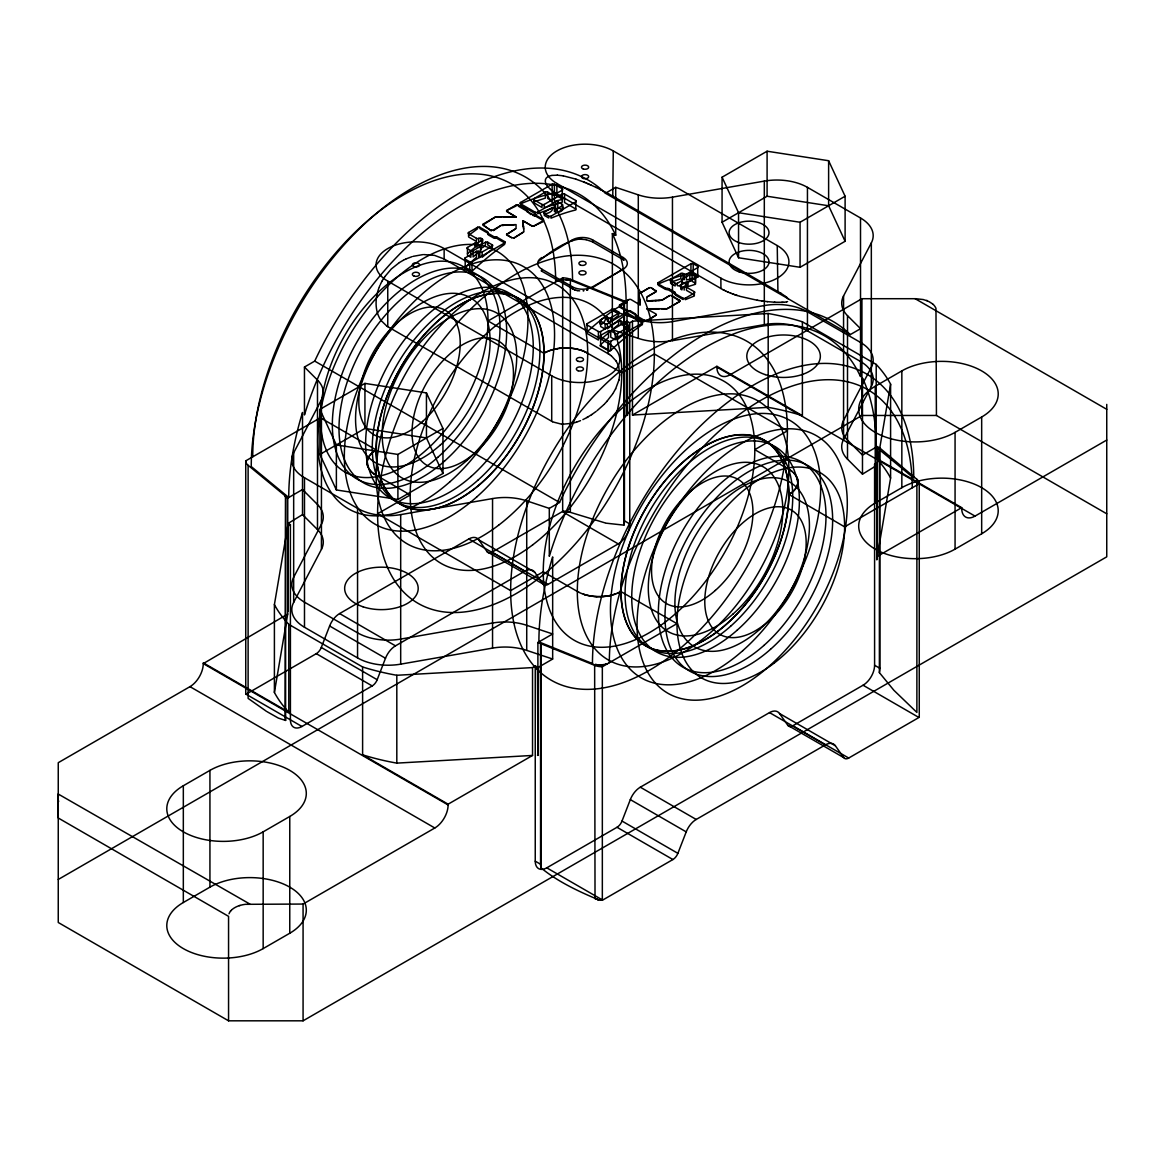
<?xml version="1.0" encoding="UTF-8"?>
<svg xmlns="http://www.w3.org/2000/svg" width="1165" height="1165" viewBox="0 0 1165 1165"><rect width="100%" height="100%" fill="white"/><g stroke="black" fill="none" stroke-linecap="round" stroke-linejoin="round"><path stroke-width="1.5" d="M58.25 814.291L58.25 811.568A16.295 2.417 90 0 0 58.25 810.971A15.786 2.082 -89.7 0 0 58.279 810.345L58.25 809.733M58.25 794.21L58.25 795.025M58.25 801.695L58.25 800.471A33.581 2.388 -87.1 0 0 58.25 799.86L58.25 799.656M58.25 798.098L58.25 799.059M552.487 421.745L387.756 326.666L387.756 281.129A39.872 23.023 0 0 1 387.756 248.582A39.872 23.023 0 0 1 444.142 248.582L608.101 343.238A39.872 23.023 0 0 1 608.101 375.8A39.872 23.023 0 0 1 551.715 375.8L387.756 281.129M480.519 246.427L473.092 250.723L473.092 256.912L480.519 250.679L480.519 246.427A1.602 0.917 0 0 0 480.985 245.771L480.985 245.233A1.602 0.917 0 0 1 481.451 244.592L485.499 242.247A1.602 0.917 0 0 1 487.756 242.247L492.271 244.854L492.271 247.577L487.756 244.97L487.756 242.247M492.271 244.854A1.602 0.917 0 0 1 492.271 246.165L482.121 252.019A1.602 0.917 0 0 1 479.863 252.019L478.728 251.363A1.602 0.917 0 0 0 476.485 251.363L465.199 257.873L465.199 268.649L469.713 271.241A1.602 0.917 0 0 0 471.971 271.241A255.921 147.751 -60 0 1 504.663 244.344L504.663 242.903A1.602 0.917 0 0 0 504.663 241.606L497.237 237.311A1.602 0.917 0 0 0 496.115 237.048L495.183 237.048A1.602 0.917 0 0 1 494.047 236.772L488.222 233.408A1.602 0.917 0 0 1 487.756 232.752L487.756 232.214A1.602 0.917 0 0 0 487.29 231.573L479.863 227.277A1.602 0.917 0 0 0 477.606 227.277L468.592 232.49A1.602 0.917 0 0 0 468.592 233.786L476.485 238.344A1.602 0.917 0 0 0 478.728 238.344A1.602 0.917 0 0 1 480.985 238.344L482.121 239A1.602 0.917 0 0 1 482.121 240.296L478.072 242.64A1.602 0.917 0 0 1 476.951 242.903L476.004 242.903A1.602 0.917 0 0 0 474.883 243.179L474.883 247.431L467.456 253.664M476.004 246.965L476.004 242.903M476.951 246.864L476.951 242.903M480.985 249.849L480.985 245.233M481.451 244.592C478.626 251.713 487.451 245.291 485.499 242.247M487.29 231.573L487.29 232.854L479.863 228.573L479.863 227.277M487.756 234.15L487.756 232.214M492.271 246.165L492.271 249.092L482.121 257.29L482.121 252.019M495.183 238.432L495.183 237.048M504.824 225.209L501.984 225.398L516.051 224.612L516.051 228.136A1.602 0.917 0 0 1 515.585 228.791L507.037 234.194L515.585 228.821M465.199 257.873A1.602 0.917 0 0 0 465.199 259.183L469.713 261.776A1.602 0.917 0 0 0 471.971 261.776L504.663 242.903L504.663 241.606M507.037 211.593L516.051 216.952L507.037 211.593A1.602 0.917 0 0 1 507.037 210.283L516.051 205.084A1.602 0.917 0 0 1 518.309 205.084L526.871 210.02A1.602 0.917 0 0 1 527.337 210.661L527.337 211.2A1.602 0.917 0 0 0 527.803 211.855L530.774 213.574A7.529 4.34 0 0 0 536.089 214.841L535.274 215.904M520.566 203.773L520.566 205.142L535.23 213.603L535.23 212.234L520.566 203.773A1.602 0.917 0 0 1 520.566 202.477L552.137 184.245A1.602 0.917 0 0 1 554.394 184.245L562.287 188.803L562.287 202.128L544.244 207.705L544.244 204.428L562.287 194.016A1.602 0.917 0 0 1 564.544 194.016L575.816 200.526L575.816 209.948A255.921 147.751 -60 0 0 551.016 218.175L551.016 216.151L575.816 201.822A1.602 0.917 0 0 0 575.816 200.526M527.337 212.19L527.337 210.661M530.774 213.574L530.774 214.52L527.803 211.855M536.089 214.841L534.56 214.841L534.56 215.889L535.667 215.947M544.244 213.544L544.244 215.394L548.759 218.001L548.759 216.151L544.244 213.544A1.602 0.917 0 0 1 544.244 212.234L552.137 207.676A1.602 0.917 0 0 1 554.394 207.676L555.53 208.331A1.602 0.917 0 0 0 557.787 208.331L562.287 205.724A1.602 0.917 0 0 0 562.287 204.428L557.787 201.822A1.602 0.917 0 0 0 555.53 201.822L537.487 212.234A1.602 0.917 0 0 1 535.23 212.234M547.637 192.065L547.637 198.414L552.137 201.021L552.137 194.657L547.637 192.065A1.602 0.917 0 0 0 545.38 192.065L534.094 198.574L534.094 202.914L541.987 207.472L541.987 204.428L534.094 199.87A1.602 0.917 0 0 1 534.094 198.574M860.513 217.986A43.28 24.989 0 0 1 871.333 242.888L843.562 295.925A43.28 24.989 0 0 0 847.508 315.657L860.542 328.69L850.275 334.617A255.921 147.751 -60 0 0 559.55 502.465L549.298 508.391L549.298 556.317A239.204 138.111 -60 0 1 704.912 347.68A239.204 138.111 -60 0 1 860.542 376.615L860.513 217.986L807.447 187.361A43.28 24.989 0 0 0 764.313 181.099L672.453 197.147A43.28 24.989 0 0 1 638.289 194.861L615.702 187.347L605.451 193.259A255.921 147.751 -60 0 0 314.725 361.106L304.458 367.033L304.458 414.958A239.204 138.111 -60 0 1 460.088 206.322A239.204 138.111 -60 0 1 615.702 235.272L615.702 187.347M556.899 193.871L556.899 183.473A39.872 23.023 0 0 1 556.899 150.926A39.872 23.023 0 0 1 613.285 150.926L777.244 245.582L777.914 291.498M557.787 201.822L557.787 207.239L562.287 209.846L562.287 204.428M562.287 205.724C566.962 210.472 554.394 215.685 557.787 208.331M618.659 321.089L600.63 331.501L600.63 339.627L618.659 324.365L618.659 321.089A1.602 0.917 0 0 1 620.916 321.089L628.809 325.647L628.809 328.69L620.916 324.132L620.916 321.089M605.13 317.186L600.63 319.793C596.946 329.943 607.722 320.783 605.13 317.186A1.602 0.917 0 0 1 607.387 317.186L608.523 317.827A1.602 0.917 0 0 0 610.766 317.827L618.659 313.269A1.602 0.917 0 0 0 618.659 311.972L614.159 309.366A1.602 0.917 0 0 0 611.902 309.366L587.087 323.695L587.087 333.496L598.373 340.005L598.373 331.501L587.087 324.991A1.602 0.917 0 0 1 587.087 323.695M628.809 325.647A1.602 0.917 0 0 1 628.809 326.943L617.537 333.452A1.602 0.917 0 0 1 615.28 333.452L610.766 330.86A1.602 0.917 0 0 0 608.523 330.86L608.523 337.544L600.63 344.694M610.766 350.548L610.766 341.272L642.352 323.04L642.352 321.744L627.687 313.269A1.602 0.917 0 0 0 625.43 313.269L607.387 323.695A1.602 0.917 0 0 1 605.13 323.695L600.63 321.089A1.602 0.917 0 0 1 600.63 319.793M610.766 317.827L610.766 321.351L618.659 315.307L618.659 311.972M651.366 287.886L655.88 291.046L651.366 287.886A1.602 0.917 0 0 0 649.109 287.886L639.469 293.449A1.602 0.917 0 0 0 639.003 294.163L640.095 304.968L631.066 299.609A1.602 0.917 0 0 0 628.809 299.609L619.795 304.808A1.602 0.917 0 0 0 619.795 306.118L619.795 307.196L627.221 311.477M625.43 313.269L625.43 314.798L607.387 328.807L607.387 323.695M628.343 311.71L628.343 310.676A1.602 0.917 0 0 1 627.221 310.4L619.795 306.118M628.809 299.609L619.795 305.769L619.795 304.808M628.809 326.943L628.809 330.219L617.537 339.496L617.537 333.452M635.58 315.293L635.58 314.302A1.602 0.917 0 0 0 635.114 313.662L630.411 310.939A1.602 0.917 0 0 0 629.275 310.676L628.343 310.676M655.88 315.234L646.852 320.433L646.852 321.394L655.88 315.234A1.602 0.917 0 0 0 655.88 313.924L646.852 308.885L655.851 308.74M666.802 289.808L666.802 288.469A1.602 0.917 0 0 1 665.666 288.206L658.24 283.911A1.602 0.917 0 0 1 658.24 282.614L690.947 263.727A1.602 0.917 0 0 1 693.204 263.727L697.719 266.334L697.719 277.11L686.433 280.022L686.433 274.154L697.719 267.644A1.602 0.917 0 0 0 697.719 266.334M669.409 295.692L661.938 300.221L669.409 295.692A1.602 0.917 0 0 1 671.666 295.692L679.559 300.25A1.602 0.917 0 0 1 679.559 301.56L667.618 308.492L679.559 301.56M680.797 273.498L670.647 279.352L670.647 282.294L680.797 278.77L680.797 273.498A1.602 0.917 0 0 1 683.054 273.498L684.175 274.154A1.602 0.917 0 0 0 686.433 274.154M675.161 294.628L675.161 293.303A1.602 0.917 0 0 0 675.627 293.944L683.054 298.24A1.602 0.917 0 0 0 685.311 298.24L694.325 293.027A1.602 0.917 0 0 0 694.325 291.731L686.433 287.173A1.602 0.917 0 0 0 684.175 287.173A1.602 0.917 0 0 1 681.933 287.173L680.797 286.517A1.602 0.917 0 0 1 680.797 285.221L684.845 282.877A1.602 0.917 0 0 1 685.967 282.614L686.899 282.614A1.602 0.917 0 0 0 688.034 282.338L695.461 278.056A1.602 0.917 0 0 0 695.461 276.746L692.068 274.794A1.602 0.917 0 0 0 689.826 274.794L682.399 279.09A1.602 0.917 0 0 0 681.933 279.746L681.933 283.809M680.797 285.221C678.38 290.668 688.253 286.401 684.845 282.877M681.452 280.925C684.802 284.304 675.045 288.818 677.418 283.27L681.452 280.925A1.602 0.917 0 0 0 681.933 280.284M683.054 273.498L683.054 279.061L684.175 279.717L684.175 274.154M684.175 290.1L684.175 287.173M685.311 298.24L685.311 299.682L694.325 295.968L694.325 291.731M686.899 286.677L686.899 282.614M695.461 276.746L695.461 283.284L692.068 281.333L692.068 274.794M1106.75 404.386L1106.75 556.826L303.075 1020.817L228.558 1020.817L228.558 916.345L58.25 818.005L58.25 816.913M58.25 815.194L58.25 817.233M649.691 300.788L646.852 300.905L646.852 297.381A1.602 0.917 0 0 1 647.318 296.726L655.88 291.789A1.602 0.917 0 0 0 655.88 290.493M619.722 374.882L618.702 366.276M797.879 481.145L797.879 482.689M367.106 462.126L368.096 458.18M619.722 374.984L618.921 380.125M797.85 482.965L796.947 486.344M274.401 604.591A184.711 106.641 0 0 0 288.789 624.353L288.789 712.194A184.711 106.641 0 0 1 274.401 692.447L274.401 604.591L287.697 526.245L290.405 524.672L290.405 719.824A16.31 9.422 -60 0 0 301.939 726.479L372.188 685.923A8.155 4.704 -60 0 0 377.183 679.719L385.499 658.269A16.31 9.422 -60 0 1 395.488 645.847L524.687 571.243A16.31 9.422 -60 0 1 534.677 572.146L542.992 583.985A8.155 4.704 -60 0 0 547.987 584.422L618.236 543.88A16.31 9.422 -60 0 0 629.755 523.9L629.755 322.734L632.464 321.176L768.186 313.502A184.711 106.641 0 0 1 802.394 321.802L876.211 364.427A184.711 106.641 0 0 1 890.599 384.173L890.599 478.029L877.303 556.389L961.722 507.649L961.722 508.421A18.815 10.864 -60 0 0 975.018 516.11L1106.75 440.05M288.279 522.837L288.192 611.246L288.192 523.391L302.521 514.61L302.521 412.468A238.548 137.718 -60 0 0 288.745 497.484L251.247 466.568A227.19 131.164 -60 0 1 411.9 188.322A227.19 131.164 -60 0 1 572.539 281.071L626.1 302.711A238.548 137.718 -60 0 0 612.339 233.597L615.688 235.257L612.382 233.626L612.339 329.724L638.289 338.374A43.28 24.989 0 0 0 672.453 340.661L764.313 324.613A43.28 24.989 0 0 1 807.447 330.86L860.513 361.5A43.28 24.989 0 0 1 871.333 386.401L843.562 439.438A43.28 24.989 0 0 0 847.508 459.17L862.479 474.155L876.808 465.374L874.595 464.092L874.595 665.244A16.31 9.422 -60 0 1 863.061 685.224L792.812 725.78A8.155 4.704 -60 0 1 787.817 725.329L779.501 713.49A16.31 9.422 -60 0 0 769.512 712.601L640.313 787.19A16.31 9.422 -60 0 0 630.323 799.612L622.008 821.063A8.155 4.704 -60 0 1 617.013 827.281L546.764 867.838A16.31 9.422 -60 0 1 535.245 861.168L535.245 666.031L538.434 667.254L552.661 659.041L552.661 556.899A238.548 137.718 -60 0 0 538.9 641.9L592.869 663.715M274.401 692.447L287.697 614.086L287.755 498.067L302.521 489.533L317.492 504.518A43.28 24.989 0 0 1 321.438 524.25L293.667 577.287A43.28 24.989 0 0 0 304.487 602.188L357.553 632.828A43.28 24.989 0 0 0 400.687 639.075L492.547 623.027A43.28 24.989 0 0 1 526.726 625.314L552.661 633.964L537.895 642.483L537.895 755.415L537.458 667.312M890.599 384.173L877.303 462.52L874.595 464.092M877.245 559.491L877.245 446.559L879.91 448.103L879.91 668.317A16.31 9.422 -60 0 1 879.386 672.627L893.832 690.233L916.884 712.412L916.884 479.325L879.91 448.103M618.965 379.936L615.542 389.008M379.047 287.58C375.145 297.934 374.475 310.531 380.766 320.098M301.939 726.479L246.063 694.224L316.298 653.667A8.155 4.704 -60 0 0 321.292 647.449L329.622 625.998A16.31 9.422 -60 0 1 339.597 613.576L468.796 538.987A16.31 9.422 -60 0 1 478.786 539.876L534.677 572.146M546.764 867.838L602.654 900.094L672.904 859.537A8.155 4.704 -60 0 0 677.884 853.333L686.214 831.883A16.31 9.422 -60 0 1 696.204 819.461L825.402 744.872A16.31 9.422 -60 0 1 835.378 745.76L843.708 757.6A8.155 4.704 -60 0 0 848.702 758.036L918.937 717.494L863.061 685.224M379.309 286.925L380.038 285.177M380.474 284.202L381.814 281.537M368.213 457.932L368.577 457.233M796.802 486.635L796.438 487.334M615.644 388.804L612.892 393.581M552.661 659.041L526.726 650.39A43.28 24.989 0 0 0 492.547 648.104L400.687 664.152A43.28 24.989 0 0 1 357.553 657.905L304.487 627.265A43.28 24.989 0 0 1 293.667 602.363L293.667 452.835L321.438 399.799A43.28 24.989 0 0 0 317.492 380.067L304.458 367.033M293.667 602.363L321.438 549.327L321.438 399.799M796.598 487.057L795.928 488.193M368.431 457.51L369.101 456.374M381.858 281.435L382.324 280.605M382.44 280.401L384.843 276.6M612.572 394.061L606.892 401.415M538.987 261.062C550.317 251.931 564.486 241.446 579.238 239.073M369.247 456.156L371.591 453.447M795.782 488.412L793.001 491.557M384.712 276.789L391.294 268.998L399.216 262.678M607.052 401.241L604.285 404.211M603.849 404.648L597.062 410.692M465.199 268.649A1.602 0.917 0 0 1 465.199 267.338L476.485 257.247L476.485 251.363M372.873 452.326L373.703 451.685M792.127 492.3L791.355 492.897M468.592 235.417L477.606 228.719L477.606 227.277M596.072 411.463L591.543 414.696M373.965 451.496L375.29 450.607M791.035 493.13L789.273 494.28M541.856 258.281L572.35 239.917A14.359 8.286 0 0 1 592.65 239.917L623.1 257.494A14.359 8.286 0 0 1 623.1 269.217L592.097 287.886M591.762 414.551L587.611 417.114M399.42 262.533L403.221 260.319M375.057 450.753L376.266 450.025L320.375 417.769L245.742 460.859L245.742 694.398M523.449 232.083L513.809 238.097L523.449 232.068A1.602 0.917 0 0 0 523.915 231.354L522.823 220.709L531.852 225.908A1.602 0.917 0 0 0 534.094 225.908L543.123 220.709A1.602 0.917 0 0 0 543.123 219.399L535.696 215.117A1.602 0.917 0 0 0 534.56 214.841M788.923 494.47L844.625 526.857L919.258 483.766A13.179 7.602 0 0 0 916.884 479.325M483.359 225.267L491.251 230.699L483.359 225.267A1.602 0.917 0 0 1 483.359 223.957L495.3 217.069A1.602 0.917 0 0 1 496.421 216.792L516.051 216.792M491.251 229.811A1.602 0.917 0 0 0 493.509 229.811L500.979 225.5A1.602 0.917 0 0 1 501.984 225.238M552.137 194.657A1.602 0.917 0 0 0 554.394 194.657L562.287 190.099A1.602 0.917 0 0 0 562.287 188.803M473.092 250.723A1.602 0.917 0 0 1 470.835 250.723L467.456 248.757A1.602 0.917 0 0 1 467.456 247.461L474.883 243.179M319.894 409.396L364.936 383.401L426.448 392.911L442.948 428.443L442.948 473.471L397.906 499.479L336.379 489.955L319.894 454.437L319.894 409.396L336.379 444.928L336.379 489.955M722.067 177.211L767.094 151.217L828.621 160.726L845.106 196.244L845.106 241.286L800.064 267.295L738.552 257.771L722.067 222.253L722.067 177.211L738.552 212.729L738.552 257.771M629.755 322.734L626.566 321.511L626.566 415.381L627.105 302.143L570.355 279.265A13.179 7.602 0 0 0 562.666 277.882L488.033 320.972L543.909 353.243L545.162 352.544M541.9 257.494A14.359 8.286 0 0 0 541.9 269.217L572.35 286.794A14.359 8.286 0 0 0 592.65 286.794L623.1 269.217M319.894 454.437L364.936 428.443L426.448 437.953L442.948 473.471M722.067 222.253L767.094 196.244L828.621 205.768L845.106 241.286M266.974 711.64L278.348 718.091L285.614 720.436A16.31 9.422 -60 0 1 285.09 716.752L285.614 496.217L248.116 465.301A13.179 7.602 0 0 1 245.742 460.859M627.105 302.143L612.339 310.662L638.289 319.312A43.28 24.989 0 0 0 672.453 321.598L764.313 305.55A43.28 24.989 0 0 1 807.447 311.812L860.513 342.437A43.28 24.989 0 0 1 871.333 367.339L843.562 420.376A43.28 24.989 0 0 0 847.508 440.108L862.479 455.093L877.245 446.559M690.889 273.236L690.947 273.192A1.602 0.917 0 0 1 693.204 273.192L697.719 275.799A1.602 0.917 0 0 1 697.719 277.11L690.889 273.236A255.921 147.751 -60 0 0 658.24 284.056M600.63 346.18A1.602 0.917 0 0 1 600.208 345.291L610.14 350.956A1.602 0.917 0 0 1 608.523 350.738L600.63 346.18L600.63 335.404L608.523 330.86M612.339 329.724L626.566 321.511M336.379 444.928L397.906 454.437L442.948 428.443M738.552 212.729L800.064 222.253L845.106 196.244M228.558 1020.817L58.25 922.491L58.25 762.696L189.982 686.651A18.815 10.864 -60 0 0 203.278 663.599L287.697 614.086M632.464 321.176L632.464 415.046L716.883 366.305L802.394 415.672L802.394 321.802M926.539 300.614L924.952 300.089A33.581 25.717 2.6 0 0 924.253 299.886L924.005 299.813A30.319 24.247 0.8 0 0 923.321 299.551L915.675 298.706L861.925 298.706L730.193 374.751A18.815 10.864 -60 0 1 716.883 367.077L716.883 366.305M478.786 539.876L487.116 551.715A8.155 4.704 -60 0 0 492.096 552.166L562.346 511.61L618.236 543.88M183.327 785.749L209.933 770.385A56.459 32.591 0 0 1 289.765 770.385A56.459 32.591 0 0 1 289.765 816.476L289.765 933.238L263.159 948.601A56.459 32.591 0 0 1 183.327 948.601A56.459 32.591 0 0 1 183.327 902.511L183.327 785.749A56.459 32.591 0 0 0 183.327 831.839A56.459 32.591 0 0 0 263.159 831.839L289.765 816.476M875.235 386.27L901.841 370.907A56.459 32.591 0 0 1 981.673 370.907A56.459 32.591 0 0 1 981.673 417.012L981.673 533.774L955.067 549.137A56.459 32.591 0 0 1 875.235 549.137A56.459 32.591 0 0 1 875.235 503.047L875.235 386.27A56.459 32.591 0 0 0 875.235 432.375A56.459 32.591 0 0 0 955.067 432.375L981.673 417.012M58.25 879.473L861.925 415.468L936.442 415.468L1106.75 513.794M620.843 591.529L676.967 623.654L602.334 666.744A13.179 7.602 0 0 1 594.645 665.361L537.895 642.483M288.789 624.353L362.606 666.962A184.711 106.641 0 0 0 396.814 675.278L532.536 667.589L535.245 666.031M183.327 902.511L209.933 887.148A56.459 32.591 0 0 1 289.765 887.148A56.459 32.591 0 0 1 289.765 933.238M875.235 503.047L901.841 487.684A56.459 32.591 0 0 1 981.673 487.684A56.459 32.591 0 0 1 981.673 533.774M362.606 666.962L362.606 754.818L448.117 804.185L532.536 755.444L532.536 667.589M537.895 755.415L538.434 667.254M239.815 905.496A28.877 23.577 0 0 1 240.514 905.292A24.844 20.286 0 0 1 241.461 905.045L241.956 904.928A25.455 20.795 0 0 1 242.932 904.71L243.427 904.623A27.771 22.674 0 0 1 245.451 904.317L303.075 904.055L434.807 827.995A18.815 10.864 -60 0 0 448.117 804.942L448.117 804.185M587.83 416.997L586.869 417.536M639.469 293.478L649.109 287.886M584.277 418.919L587.189 417.361M591.747 288.105L591.354 288.323M647.318 296.769L655.88 291.789M620.494 591.718L619.649 592.169M403.556 260.144L405.799 259.038M545.671 352.296L546.574 351.859M619.46 592.257L618.426 592.767M582.879 419.604L583.417 419.342M546.778 351.757L547.594 351.393M618.149 592.883L617.13 593.335M406.148 258.878L412.017 256.664M580.505 420.652L576.311 422.225M787.598 301.604L786.564 301.91M557.627 280.983L557.846 280.911M607.154 663.715L607.373 663.628M549.166 350.781L554.074 349.296M615.761 593.873L614.203 594.398M534.094 201.836L545.38 198.094L545.38 192.065M239.131 905.715L238.912 905.802A23.154 18.902 0 0 0 238.243 906.035A26.882 21.946 0 0 0 237.602 906.283A22.091 18.043 0 0 0 235.942 907.025A20.926 17.096 0 0 0 234.806 907.651L234.616 907.753A18.931 15.465 0 0 0 233.728 908.307A17.358 14.169 0 0 0 232.155 909.501A16.849 13.762 0 0 0 231.456 910.142M605.669 664.196L606.819 663.832M572.656 423.274L576.529 422.152M587.946 289.779L586.825 290.1M614.363 594.354L611.669 595.14M558.486 280.678L559.593 280.357M606.514 663.934L605.523 664.225M587.393 289.939L587.014 290.056M413.065 256.358L422.764 254.625M551.802 175.434C547.477 176.25 543.647 178.318 545.977 183.968M611.814 595.097L610.926 595.33M553.71 349.383L554.453 349.209M611.29 595.228L610.547 595.417M572.874 423.215L561.938 424.308M559.841 280.299L565.87 279.702M601.562 664.88L605.159 664.327M562.287 199.39L554.394 201.356L554.394 194.657M609.251 595.694L610.096 595.519M554.977 349.092L557.365 348.626M786.215 301.983L783.841 302.288M609.397 595.665L607.635 595.985M293.667 452.835A43.28 24.989 0 0 0 304.487 477.737L357.553 508.377A43.28 24.989 0 0 0 400.687 514.624L492.547 498.576A43.28 24.989 0 0 1 526.726 500.863L549.298 508.391M557.03 348.685L557.773 348.568M552.108 175.391L557.423 175.172M561.981 279.891L562.855 279.789M602.989 664.734L602.145 664.822M583.985 290.682L583.636 290.726M558.443 348.466L559.957 348.277M624.44 300.599L624.44 520.828A16.31 9.422 -60 0 1 623.901 525.138L606.266 523.187M605.043 596.349L606.557 596.145M559.797 348.291L560.904 348.175M605.203 596.32L604.096 596.436M583.257 290.769L583.068 290.784M561.079 348.16L561.923 348.087M603.921 596.465L603.077 596.524M561.748 348.102L563.787 347.986M603.252 596.509L596.626 596.611M783.666 302.303L774.463 302.23M502.508 225.369L503.557 225.296M601.664 664.865L599.698 664.924M503.673 225.282L508.188 225.005M782.72 302.347L781.628 302.39M506.717 225.093L511.333 224.83M509.542 224.932L514.479 224.685M626.566 415.381L627.542 415.322L627.542 321.453M632.464 415.046L768.186 407.357A184.711 106.641 0 0 1 802.394 415.672M362.606 754.818A184.711 106.641 0 0 0 396.814 763.119L532.536 755.444M537.458 755.168L538.434 755.109M578.903 239.087L586.272 239.641M423.594 254.567L434.516 255.368L444.142 258.98L444.142 248.582M647.478 300.876L660.934 300.279A1.602 0.917 0 0 0 661.938 300.017M649.167 300.803L652.531 300.672M651.585 300.716L656.201 300.555M655.356 300.585L659.244 300.483M579.937 239.043L580.753 239.029M658.72 300.497L660.934 300.279M564.865 347.956L567.37 347.956M563.452 511.406L562.666 511.42L562.666 277.882M496.465 216.821L498.416 216.806L497.615 216.806M498.504 216.806L499.304 216.806M655.953 308.74L657.846 308.725M656.405 308.74L655.618 308.74M563.933 511.406L565.564 511.464M658.065 308.725L659.506 308.725M661.152 308.725L666.497 308.74A1.602 0.917 0 0 0 667.618 308.448M498.795 216.806L501.853 216.792M666.802 288.469L667.734 288.469A1.602 0.917 0 0 1 668.856 288.745L674.695 292.109A1.602 0.917 0 0 1 675.161 292.764L675.161 294.148M646.852 308.725L666.497 308.725L664.37 308.725M563.802 511.406L562.695 511.42L564.224 511.42M580.942 239.029L581.743 239.058M503.178 216.792L507.62 216.821M600.121 664.924L598.431 664.865M599.116 899.919L602.334 900.268L602.334 666.744M506.848 216.821L511.071 216.865M510.285 216.85L514.391 216.923M514.61 216.923L516.051 216.952M513.503 216.908L515.061 216.938M602.276 900.268L600.616 900.166M565.418 511.45L567.18 511.61M565.739 279.702L566.51 279.746M599.291 664.909L598.519 664.88M774.973 302.259L767.152 301.619M568.112 347.986L569.976 348.102M596.888 596.626L595.024 596.509M557.263 175.158L563.088 175.813M579.66 290.857L577.782 290.668M568.797 348.029L569.641 348.073M566.321 279.731L567.865 279.877M562.156 424.322L552.836 421.919M569.816 348.087L571.52 348.248M593.99 596.422L595.184 596.524M598.329 664.865L597.135 664.749M767.458 301.648L761.793 300.949M571.345 348.219L573.704 348.524M591.296 596.087L593.655 596.393M567.515 279.833L569.802 280.212M567.02 511.595L569.277 512.018M762.012 300.978L758.065 300.395M577.549 290.624L576.151 290.347M567.122 511.61L568.462 511.828M595.737 664.516L596.917 664.72M596.567 664.662L595.199 664.399M573.952 348.568L576.835 349.107M591.048 596.058L589.65 595.81M757.046 300.221L757.847 300.352M563.19 175.828L575.889 179.119M739.993 296.361L757.265 300.264M590.218 595.912L588.165 595.519M568.622 279.979L569.962 280.255M534.182 215.729L533.308 215.54M585.922 239.568L592.242 241.752L624.12 260.217M568.069 511.755L569.103 511.974M598.868 899.861L598.126 899.686M587.932 595.461L584.728 594.616M577.068 349.151L580.796 350.17M605.421 522.998L570.355 512.352L570.355 279.265M598.461 899.759C578.83 891.502 557.977 881.847 541.099 867.94A16.31 9.422 -60 0 1 540.56 864.241L540.56 644.027M575.874 290.274L574.84 289.969M597.98 899.642L597.427 899.496M533.017 215.452L532.565 215.321M597.82 899.598L596.072 899.031M739.527 296.216L734.46 294.585M584.888 594.66L583.388 594.179M737.154 295.488L736.324 295.226M581.015 350.243L582.573 350.781M575.67 179.06L584.277 182.221M571.403 280.649L572.35 280.983M574.636 289.896L541.856 271.256L541.9 269.217M734.693 294.672L733.528 294.264M733.761 294.352L732.508 293.886M732.727 293.973L730.499 293.114M595.723 898.899L595.242 898.71M727.907 292.051L730.936 293.289M927.194 300.861L927.398 300.949A24.829 20.839 -2.3 0 1 928.039 301.211L929.248 301.779A21.451 17.286 1.1 0 1 929.961 302.259L930.558 302.521A19.31 15.189 3.5 0 1 931.024 302.929L932.393 303.788A14.796 12.626 -8 0 1 932.903 304.123M584.058 182.133L585.034 182.526M584.815 182.439L586.84 183.284M583.854 351.277L584.961 351.757M586.519 183.138L588.136 183.822M587.713 183.648L589.126 184.259M728.227 292.182L725.649 291.032M588.908 184.157L590.335 184.784M595.024 898.623L594.645 665.361M590.116 184.696L591.223 185.191M590.786 184.987L596.072 187.434M585.165 351.859L621.746 372.829L654.351 354L787.409 430.832L754.804 449.646L791.079 470.733M723.902 290.172L725.853 291.119M595.839 187.317L600.994 189.837M578.801 592.257L578.19 591.937M600.543 189.618L605.509 192.167M724.091 290.274L723.145 289.794M723.8 290.129L556.477 193.638M578.437 592.068L543.254 571.797L510.649 590.611L377.591 513.794L410.197 494.965L373.863 473.849M606.12 192.502L608.436 193.739M608.043 193.536L612.688 196.113M572.437 288.905L572.35 286.794M612.775 196.157L613.285 150.926M720.946 288.585L720.858 278.144L556.899 183.473M915.151 298.706L1106.75 409.323M612.513 196.011L781.074 293.405M605.451 193.259L850.275 334.617M554.394 193.71L562.287 198.268A1.602 0.917 0 0 1 562.71 199.142L552.763 193.492A1.602 0.917 0 0 1 554.394 193.71L554.394 184.245M575.816 209.016L564.544 202.506L564.544 194.016M670.647 279.352A1.602 0.917 0 0 0 670.647 280.663L675.161 283.27A1.602 0.917 0 0 0 677.418 283.27M694.325 294.891L686.433 290.333L686.433 287.173M543.123 220.476L535.696 216.195L535.696 215.117M522.823 220.709L531.852 225.908M507.037 233.728A1.602 0.917 0 0 0 507.037 235.024L511.551 237.631A1.602 0.917 0 0 0 513.809 237.631M635.58 314.841A1.602 0.917 0 0 0 636.046 315.497L644.595 320.433A1.602 0.917 0 0 0 646.852 320.433M504.663 242.888L497.237 238.607L497.237 237.311M642.352 324.554L642.352 323.04L627.687 314.637L627.687 313.269M876.211 364.427L876.211 458.282L961.722 507.649M716.883 367.077L975.018 516.11M618.673 313.822L614.159 311.215L614.159 309.366M482.121 241.708L480.985 241.068L480.985 238.344M610.766 341.272A1.602 0.917 0 0 1 608.523 341.272L600.63 336.714A1.602 0.917 0 0 1 600.63 335.404M465.257 267.309L472.029 271.212L471.971 261.776M443.967 258.878L609.499 354.51M624.44 520.828L629.755 523.9M874.595 665.244L879.91 668.317M314.725 361.106L559.55 502.465M779.501 713.49L835.378 745.76M492.096 552.166L547.987 584.422M792.812 725.78L848.702 758.036M468.796 538.987L524.687 571.243M769.512 712.601L825.402 744.872M487.116 551.715L542.992 583.985M787.817 725.329L843.708 757.6M285.09 496.523L287.755 498.067M288.192 523.391L290.405 524.672M339.597 613.576L395.488 645.847M640.313 787.19L696.204 819.461M329.622 625.998L385.499 658.269M630.323 799.612L686.214 831.883M321.292 647.449L377.183 679.719M622.008 821.063L677.884 853.333M316.298 653.667L372.188 685.923M617.013 827.281L672.904 859.537M203.278 662.827L288.789 712.194M203.278 663.599L448.117 804.942M535.245 861.168L540.56 864.241M189.982 686.651L434.807 827.995M249.849 904.055L58.25 794.049M623.362 259.722L623.1 257.494M592.621 241.971L592.65 239.917M608.101 353.65L608.101 343.238M387.756 326.666L387.013 326.215M541.9 271.285L541.128 270.79M556.652 193.739L554.234 192.225M780.637 293.129L783.899 295.226M266.304 711.218L248.116 698.388L248.116 465.301M554.467 192.385L550.535 189.444M609.251 354.349L611.29 355.806M386.765 326.054L380.999 320.433M784.744 295.808L785.472 296.332M791.297 470.893L792.127 471.519M373.645 473.689L372.873 473.092M785.763 296.536L786.623 297.221M611.377 355.864L616.227 361.135M786.535 297.162L788.501 299.114M550.652 189.56L547.477 186.298M371.999 472.349L371.067 471.446M933.136 304.414L933.675 304.939A15.786 12.087 9 0 1 934.068 305.317A16.295 12.364 10.8 0 1 934.388 305.74L934.913 306.424A12 9.844 -1.4 0 1 935.247 307.007L935.437 307.283A11.504 9.422 -1.4 0 1 935.976 308.448L936.442 415.468M793.598 472.815L795.564 475.102M302.521 514.61L317.492 529.594A43.28 24.989 0 0 1 321.438 549.327M370.892 471.286L368.635 468.272M547.346 186.152L545.934 183.866M795.899 475.582L796.831 477.242M616.125 360.975L618.615 366.014M368.096 467.238L367.412 465.272M797.006 477.621L797.559 479.237M797.486 478.946L797.85 480.854M367.266 464.631L367.092 463.102M639.308 297.192L639.643 300.497M639.658 300.628L639.803 302.026M639.876 302.798L640.007 304.123L639.935 303.351M639.833 302.376L639.891 302.929M522.823 220.869L523.172 224.161M639.993 303.919L640.066 304.764M523.114 223.636L523.434 226.782M523.376 226.112L523.682 229.083M639.206 296.158L639.367 297.672M639.337 297.468L639.585 299.871M639.541 299.463L639.745 301.473M639.862 302.58L639.687 300.905M58.25 796.962L58.25 796.059M495.3 217.069L483.359 224.714L483.359 223.957M58.25 797.151L58.25 798.476M58.25 814.466L58.25 815.893M58.25 800.879L58.25 801.913M58.25 806.151L58.25 803.384A24.829 1.034 88.8 0 1 58.25 802.743L58.25 802.539M58.25 806.777L58.25 808.903A19.499 2.257 -89.1 0 1 58.25 809.529M955.067 432.375L955.067 549.137M919.258 483.766L919.258 717.305M901.841 370.907L901.841 487.684M879.386 448.409L879.386 672.627M876.808 465.374L876.721 559.797M871.333 242.888L871.333 386.401M862.479 474.155L862.479 378.028A238.548 137.718 -60 0 1 876.255 447.142L913.753 478.058A227.19 131.164 -60 0 0 753.1 385.309A227.19 131.164 -60 0 0 592.461 663.555M861.925 298.706L861.925 415.468M847.508 315.657L847.508 459.17M843.562 295.925L843.562 439.438M828.621 160.726L828.621 205.768M807.447 187.361L807.447 330.86M800.064 222.253L800.064 267.295M768.186 313.502L768.186 407.357M767.094 151.217L767.094 196.244M764.313 181.099L764.313 324.613M695.461 278.056L695.461 284.26L688.034 286.59L688.034 282.338M693.204 263.727L693.204 273.192M690.947 263.727L690.947 273.192M689.826 274.794L689.826 280.998L682.399 283.343L682.399 279.09M685.967 282.614L685.967 286.575M683.054 298.24L683.054 299.522L675.627 295.24L675.627 293.944M681.933 279.746L681.933 284.231M681.933 287.173L681.933 289.881L680.797 289.24L680.797 286.517M679.559 300.25L679.559 301.138L671.666 295.692M675.161 283.27L675.161 285.978L670.647 283.372L670.647 280.663M674.695 292.109L674.695 293.551L668.856 290.187L668.856 288.745M672.453 197.147L672.453 340.661M667.734 288.469L667.734 289.867M665.666 288.206L665.666 289.488L658.24 285.207L658.24 282.614M644.595 320.433L644.595 321.511L636.046 316.574L636.046 315.497M638.289 194.861L638.289 338.374M635.58 314.302L635.58 315.89M635.114 313.662L635.114 314.608L630.411 311.9L630.411 310.939M629.275 310.676L629.275 311.667M623.901 300.919L623.901 525.138M615.28 333.452L615.28 339.816L610.766 337.209L610.766 330.86M611.902 309.366L611.902 311.39A255.921 147.751 -60 0 0 587.087 331.807M608.523 317.827L608.523 321.598L607.387 320.943L607.387 317.186M608.523 341.272L608.523 350.738M605.13 323.695L605.13 329.113L600.63 326.506L600.63 321.089M592.65 286.794L592.65 287.537M572.35 239.917L572.35 240.66M555.53 201.822L555.53 206.948L537.487 213.763L537.487 212.234M555.53 208.331L555.53 212.088L554.394 211.447L554.394 207.676M552.137 184.245L552.137 193.521A255.863 147.824 -60 0 0 520.58 203.86M552.137 207.676C554.715 211.608 543.574 215.729 544.244 212.234M551.715 375.8L551.715 421.322M543.123 219.399L543.123 221.656L534.094 225.908M541.099 643.721L541.099 867.94M526.871 210.02L526.871 211.098L518.309 206.161L518.309 205.084M526.726 500.863L526.726 650.39M520.566 202.477L520.566 203.992M516.051 205.084L516.051 206.03L507.037 210.283M511.551 237.631L507.037 235.024M500.979 225.5L493.509 230.583L493.509 229.811M496.115 237.048L496.115 238.374M494.047 236.772L494.047 238.213L488.222 234.849L488.222 233.408M492.547 498.576L492.547 648.104M482.121 239C485.281 242.174 475.364 250.315 478.072 242.64M479.863 252.019L479.863 257.582L478.728 256.941L478.728 251.363M478.728 238.344L478.728 241.286M476.485 238.344L476.485 241.505L468.592 236.946L468.592 232.49M470.835 250.723L470.835 257.247L467.456 255.295L467.456 247.461M469.713 261.776L469.713 271.241M426.448 392.911L426.448 437.953M400.687 514.624L400.687 664.152M397.906 454.437L397.906 499.479M396.814 675.278L396.814 763.119M364.936 383.401L364.936 428.443M357.553 508.377L357.553 657.905M317.492 380.067L317.492 529.594M304.487 477.737L304.487 627.265M303.075 904.055L303.075 1020.817M285.614 496.217L285.614 720.436M263.159 831.839L263.159 948.601M209.933 770.385L209.933 887.148M252.732 456.826A214.214 123.679 -60 0 1 404.197 194.468A214.214 123.679 -60 0 1 555.676 281.915M609.324 662.696A214.214 123.679 -60 0 1 760.803 400.352A214.214 123.679 -60 0 1 912.268 487.8M544.04 353.17A30.858 17.81 0 0 1 587.684 353.17M788.88 469.32A30.858 17.81 0 0 1 788.88 494.513M551.016 216.151A1.602 0.917 0 0 1 548.759 216.151M544.244 204.428A1.602 0.917 0 0 1 541.987 204.428M376.12 475.305A30.858 17.81 0 0 1 376.12 450.112M620.96 591.456A30.858 17.81 0 0 1 577.316 591.456M600.63 331.501A1.602 0.917 0 0 1 598.373 331.501M610.737 350.447A255.951 147.766 -60 0 1 642.337 324.438M642.352 321.744A1.602 0.917 0 0 1 642.352 323.04M777.244 245.582A39.872 23.023 0 0 1 777.244 278.144A39.872 23.023 0 0 1 720.858 278.144M876.211 458.282A184.711 106.641 0 0 1 890.599 478.029M239.291 905.671A26.882 21.946 0 0 1 239.975 905.453M231.209 910.418A15.043 12.276 0 0 0 230.845 910.812A15.931 13.004 0 0 0 230.495 911.219M230.539 911.161A14.038 11.461 0 0 0 229.563 912.632A12.32 10.063 0 0 0 229.024 913.797M58.061 807.301A19.31 0.772 -89.3 0 1 58.061 807.826M58.6 800.908A29.096 4.689 -84.6 0 1 58.6 801.564M58.454 795.506A30.319 1.019 -88.5 0 1 58.454 796.117M926.67 300.41A29.096 20.985 5.6 0 1 927.325 300.657M765.201 374.606A36.77 21.232 0 0 0 820.349 356.213A36.77 21.232 0 0 0 765.201 337.821A36.77 21.232 0 0 0 765.201 374.606M417.419 457.321A118.553 68.444 -60 0 0 469.277 270.79A118.553 68.444 -60 0 0 325.909 380.008A118.553 68.444 -60 0 0 417.419 457.321M473.31 489.591A118.553 68.444 -60 0 0 525.167 303.06A118.553 68.444 -60 0 0 381.785 412.279A118.743 68.56 -60 0 0 473.325 489.737A118.743 68.56 -60 0 0 525.269 302.9A118.743 68.56 -60 0 0 381.669 412.293A118.553 68.444 -60 0 0 473.31 489.591M498.591 525.226A149.601 86.37 -60 0 0 564.035 289.837A149.601 86.37 -60 0 0 383.11 427.657A149.601 86.37 -60 0 0 498.591 525.226M532.653 544.885A149.601 86.37 -60 0 0 598.096 309.497A149.601 86.37 -60 0 0 417.172 447.316A149.601 86.37 -60 0 0 532.653 544.885M537.793 579.092A195.705 112.99 -60 0 0 623.406 271.168A195.705 112.99 -60 0 0 386.722 451.452A195.705 112.99 -60 0 0 537.793 579.092M670.851 655.91A195.705 112.99 -60 0 0 756.464 347.986A195.705 112.99 -60 0 0 519.779 528.269A195.705 112.99 -60 0 0 670.851 655.91M665.71 621.717A149.601 86.37 -60 0 0 731.154 386.314A149.601 86.37 -60 0 0 550.23 524.148A149.601 86.37 -60 0 0 665.71 621.717M699.772 641.376A149.601 86.37 -60 0 0 765.216 405.988A149.601 86.37 -60 0 0 584.291 543.807A149.601 86.37 -60 0 0 699.772 641.376M718.15 631.081A118.743 68.56 -60 0 0 770.094 444.244A118.743 68.56 -60 0 0 626.493 553.637A118.743 68.56 -60 0 0 718.15 631.081M718.135 630.935A118.553 68.444 -60 0 0 769.992 444.404A118.553 68.444 -60 0 0 626.61 553.623A118.553 68.444 -60 0 0 718.135 630.935M774.026 663.205A118.553 68.444 -60 0 0 825.869 476.674A118.553 68.444 -60 0 0 682.501 585.893A118.553 68.444 -60 0 0 774.026 663.205M583.301 178.463A3.582 2.068 0 0 0 588.675 176.658A3.582 2.068 0 0 0 583.301 174.867A3.582 2.068 0 0 0 583.301 178.463M583.301 168.998A3.582 2.068 0 0 0 588.675 167.207A3.582 2.068 0 0 0 583.301 165.401A3.582 2.068 0 0 0 583.301 168.998M578.117 370.776A3.582 2.068 0 0 0 583.505 368.985A3.582 2.068 0 0 0 578.117 367.193A3.582 2.068 0 0 0 578.117 370.776M578.117 361.31A3.582 2.068 0 0 0 583.505 359.519A3.582 2.068 0 0 0 578.117 357.728A3.582 2.068 0 0 0 578.117 361.31M414.157 276.12A3.582 2.068 0 0 0 419.531 274.314A3.582 2.068 0 0 0 414.157 272.523A3.582 2.068 0 0 0 414.157 276.12M414.157 266.654A3.582 2.068 0 0 0 419.531 264.848A3.582 2.068 0 0 0 414.157 263.057A3.582 2.068 0 0 0 414.157 266.654M580.709 274.62A3.582 2.068 0 0 0 586.082 272.828A3.582 2.068 0 0 0 580.709 271.023A3.582 2.068 0 0 0 580.709 274.62M580.388 265.038A3.582 2.068 0 0 0 586.068 263.567A3.582 2.068 0 0 0 581.044 261.47A3.582 2.068 0 0 0 580.388 265.038M363.029 606.79A36.77 21.232 0 0 0 418.191 588.398A36.77 21.232 0 0 0 363.029 570.02A36.77 21.232 0 0 0 363.029 606.79M739.091 242.64A19.936 11.504 0 0 0 768.987 232.665A19.936 11.504 0 0 0 739.091 222.704A19.936 11.504 0 0 0 739.091 242.64M739.091 271.838A19.936 11.504 0 0 0 768.987 261.863A19.936 11.504 0 0 0 739.091 251.902A19.936 11.504 0 0 0 739.091 271.838M759.58 629.464A95.122 54.915 -60 0 0 789.724 482.121A95.122 54.915 -60 0 0 677.2 581.903A95.122 54.915 -60 0 0 759.58 629.464M732.96 614.101A95.122 54.915 -60 0 0 763.119 466.757A95.122 54.915 -60 0 0 650.594 566.54A95.122 54.915 -60 0 0 732.96 614.101M768.594 621.149A71.691 41.387 -60 0 0 791.326 510.095A71.691 41.387 -60 0 0 706.514 585.296A71.691 41.387 -60 0 0 768.594 621.149M770.516 649.313A118.553 68.444 -60 0 0 808.102 465.68A118.553 68.444 -60 0 0 667.851 590.029A118.553 68.444 -60 0 0 770.516 649.313M763.861 645.468A118.553 68.444 -60 0 0 801.447 461.835A118.553 68.444 -60 0 0 661.196 586.199A118.553 68.444 -60 0 0 763.861 645.468M769.381 666.031A148.654 85.831 -60 0 0 816.505 435.754A148.654 85.831 -60 0 0 640.634 591.703A148.654 85.831 -60 0 0 769.381 666.031M742.76 650.667A148.654 85.831 -60 0 0 789.885 420.39A148.654 85.831 -60 0 0 614.028 576.34A148.654 85.831 -60 0 0 742.76 650.667M737.256 630.105A118.553 68.444 -60 0 0 774.827 446.472A118.553 68.444 -60 0 0 634.59 570.835A118.553 68.444 -60 0 0 737.256 630.105M730.601 626.26A118.553 68.444 -60 0 0 768.186 442.627A118.553 68.444 -60 0 0 627.935 566.991A118.553 68.444 -60 0 0 730.601 626.26M715.368 590.422A71.691 41.387 -60 0 0 738.1 479.368A71.691 41.387 -60 0 0 653.288 554.569A71.691 41.387 -60 0 0 715.368 590.422M466.845 460.466A95.122 54.915 -60 0 0 497.004 313.123A95.122 54.915 -60 0 0 384.479 412.905A95.122 54.915 -60 0 0 466.845 460.466M440.239 445.103A95.122 54.915 -60 0 0 470.398 297.759A95.122 54.915 -60 0 0 357.859 397.542A95.122 54.915 -60 0 0 440.239 445.103M475.873 452.151A71.691 41.387 -60 0 0 498.591 341.083A71.691 41.387 -60 0 0 413.779 416.298A71.691 41.387 -60 0 0 475.873 452.151M477.796 480.3A118.553 68.444 -60 0 0 515.367 296.667A118.553 68.444 -60 0 0 375.13 421.031A118.553 68.444 -60 0 0 477.796 480.3M471.141 476.47A118.553 68.444 -60 0 0 508.712 292.823A118.553 68.444 -60 0 0 368.475 417.187A118.553 68.444 -60 0 0 471.141 476.47M476.645 497.033A148.654 85.831 -60 0 0 523.769 266.756A148.654 85.831 -60 0 0 347.913 422.706A148.654 85.831 -60 0 0 476.645 497.033M450.04 481.669A148.654 85.831 -60 0 0 497.164 251.392A148.654 85.831 -60 0 0 321.292 407.342A148.654 85.831 -60 0 0 450.04 481.669M444.52 461.107A118.553 68.444 -60 0 0 482.106 277.459A118.553 68.444 -60 0 0 341.855 401.823A118.553 68.444 -60 0 0 444.52 461.107M437.88 457.262A118.553 68.444 -60 0 0 475.451 273.629A118.553 68.444 -60 0 0 335.2 397.979A118.553 68.444 -60 0 0 437.88 457.262M422.647 421.41A71.691 41.387 -60 0 0 445.365 310.356A71.691 41.387 -60 0 0 360.553 385.571A71.691 41.387 -60 0 0 422.647 421.41"/></g></svg>
